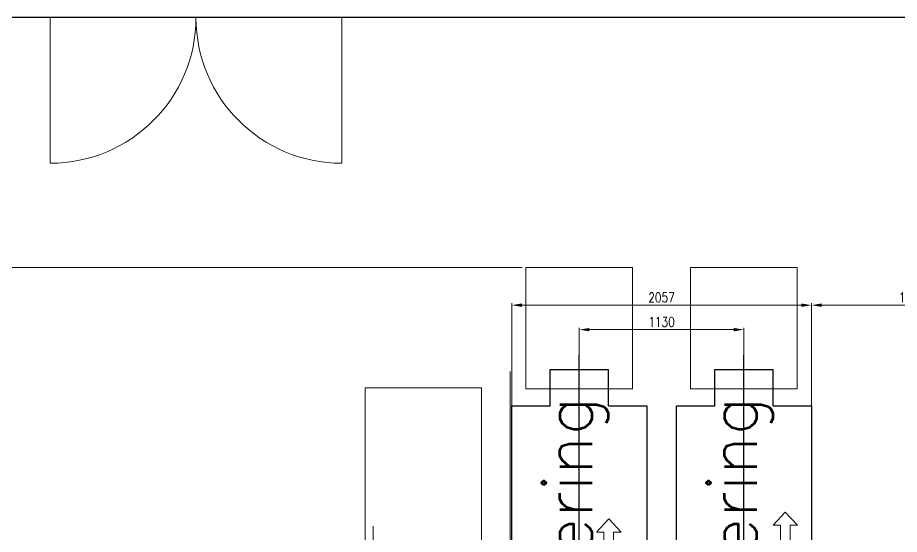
# Model space of a CAD drawing. Header units: millimetres. Extents: x -32759 to 129432, y 390 to 54305.
# Drawn here: x 7073 to 13125, y 28397 to 31946 of the extents above; entities that cross this region are included whole.
import ezdxf

# ---------------------------------------------------------------- set-up
doc = ezdxf.new("R2010")
doc.units = ezdxf.units.MM
doc.linetypes.add('CENTER', pattern=[2, 1.25, -0.25, 0.25, -0.25])
for name, color, linetype in [('08a', 11, 'Continuous'), ('_0', 3, 'Continuous'), ('CL', 1, 'CENTER')]:
    doc.layers.add(name, color=color, linetype=linetype)
doc.layers.add('_BODY', color=7, linetype='Continuous', lineweight=13)
doc.styles.add('ROAMNS', font='romans.shx', dxfattribs={"width": 0.8, "bigfont": 'whgtxt.shx'})
doc.styles.add('한글', font='romans.shx', dxfattribs={"height": 4, "bigfont": 'whgtxt.shx'})
doc.dimstyles.new('20 작은 한덕_도면칫수', dxfattribs={"dimscale": 20, "dimtxt": 3.3, "dimasz": 3.5, "dimexe": 0.65, "dimexo": 1.25, "dimgap": 1, "dimtad": 1, "dimdec": 0, "dimdsep": 46, "dimtxsty": 'ROAMNS', "dimcen": 0, "dimclrd": 7, "dimclre": 7, "dimclrt": 2, "dimadec": 0, "dimazin": 2, "dimtp": 0.1, "dimtm": 0.1, "dimtfac": 0.71, "dimtdec": 0, "dimtmove": 0, "dimatfit": 3, "dimfxl": 1, "dimlwd": -1, "dimlwe": -1, "dimarcsym": 1})

# ---------------------------------------------------------------- blocks, each defined once
blk = doc.blocks.new('asfsffsa')
at = {"ltscale": 0.5}
for p, q in [((419143.3, 273808.5), (421525.3, 273808.5)), ((419143.3, 273545), (419143.3, 273808.5)), ((421525.3, 273808.5), (421525.3, 273545)), ((418743.3, 273145), (418743.3, 273545)), ((418743.3, 273545), (419143.3, 273545)), ((421525.3, 273545), (421775.3, 273545)), ((421775.3, 273545), (421775.3, 273145)), ((418743.3, 273145), (419143.3, 273145)), ((419143.3, 272881.5), (419143.3, 273145)), ((421525.3, 273145), (421525.3, 272881.5)), ((421525.3, 273145), (421775.3, 273145)), ((421525.3, 272881.5), (419143.3, 272881.5))]:
    blk.add_line(p, q, dxfattribs=at)
at = {"layer": 'CL', "ltscale": 10}
blk.add_line((418641.3, 273345), (421877.3, 273345), dxfattribs=at)
at = {"color": 2, "ltscale": 0.5, "insert": (419383.2, 273587.4), "char_height": 330.35, "width": 145852.192, "attachment_point": 1, "style": '한글'}
blk.add_mtext('tempering', dxfattribs=at)
blk = doc.blocks.new('rtu43w')
at = {"color": 0, "ltscale": 0.5}
for p, q in [((142742.7, 18487.5), (142742.7, 17787.5)), ((142742.7, 18487.5), (143142.7, 18487.5)), ((142742.7, 17787.5), (143142.7, 17787.5)), ((142742.7, 17357.5), (142742.7, 16657.5)), ((142742.7, 17357.5), (143142.7, 17357.5)), ((142742.7, 16657.5), (143142.7, 16657.5))]:
    blk.add_line(p, q, dxfattribs=at)
at = {"color": 7}
for points in [[(145642.7, 17771.5), (145642.7, 18503.5), (146474.7, 18503.5), (146474.7, 17771.5)], [(145642.7, 16641.5), (145642.7, 17373.5), (146474.7, 17373.5), (146474.7, 16641.5)]]:
    blk.add_lwpolyline(points, close=True, dxfattribs=at)
at = {"layer": '08a'}
for p in [(-276000.5, -255207.5), (-276000.5, -256337.5)]:
    blk.add_blockref('asfsffsa', p, dxfattribs=at)
blk = doc.blocks.new('*D1515')
at = {"color": 7, "linetype": 'ByBlock', "transparency": 16777216}
for p, q in [((259271.8, 141520.7), (259271.8, 142535.9)), ((259341.8, 142522.9), (260331.8, 142522.9)), ((260401.8, 141520.7), (260401.8, 142535.9))]:
    blk.add_line(p, q, dxfattribs=at)
at = {"color": 7, "transparency": 16777216}
for points in [[(259341.8, 142534.6), (259341.8, 142511.3), (259271.8, 142522.9)], [(260331.8, 142534.6), (260331.8, 142511.3), (260401.8, 142522.9)]]:
    blk.add_solid(points, dxfattribs=at)
at = {"layer": 'Defpoints', "color": 0, "transparency": 16777216}
for p in [(260401.8, 142522.9), (259271.8, 141495.7), (260401.8, 141495.7)]:
    blk.add_point(p, dxfattribs=at)
at = {"color": 2, "transparency": 16777216, "insert": (259836.8, 142575.9), "char_height": 66, "attachment_point": 5, "style": 'ROAMNS'}
blk.add_mtext('1130', dxfattribs=at)
blk = doc.blocks.new('*D1516')
at = {"color": 7, "linetype": 'ByBlock', "transparency": 16777216}
for p, q in [((258808.3, 141000.5), (258808.3, 142704)), ((258878.3, 142691), (260795.3, 142691)), ((260865.3, 141000.5), (260865.3, 142704))]:
    blk.add_line(p, q, dxfattribs=at)
at = {"color": 7, "transparency": 16777216}
for points in [[(258878.3, 142702.7), (258878.3, 142679.3), (258808.3, 142691)], [(260795.3, 142702.7), (260795.3, 142679.3), (260865.3, 142691)]]:
    blk.add_solid(points, dxfattribs=at)
at = {"layer": 'Defpoints', "color": 0, "transparency": 16777216}
for p in [(260865.3, 142691), (258808.3, 140975.5), (260865.3, 140975.5)]:
    blk.add_point(p, dxfattribs=at)
at = {"color": 2, "transparency": 16777216, "insert": (259836.8, 142744), "char_height": 66, "attachment_point": 5, "style": 'ROAMNS'}
blk.add_mtext('2057', dxfattribs=at)
blk = doc.blocks.new('*D1517')
at = {"color": 7, "linetype": 'ByBlock', "transparency": 16777216}
for p, q in [((260865.3, 142023.9), (260865.3, 142704)), ((260935.3, 142691), (262176.3, 142691)), ((262246.3, 142052.3), (262246.3, 142704))]:
    blk.add_line(p, q, dxfattribs=at)
at = {"color": 7, "transparency": 16777216}
for points in [[(260935.3, 142702.7), (260935.3, 142679.3), (260865.3, 142691)], [(262176.3, 142702.7), (262176.3, 142679.3), (262246.3, 142691)]]:
    blk.add_solid(points, dxfattribs=at)
at = {"layer": 'Defpoints', "color": 0, "transparency": 16777216}
for p in [(262246.3, 142691), (260865.3, 141998.9), (262246.3, 142027.3)]:
    blk.add_point(p, dxfattribs=at)
at = {"color": 2, "transparency": 16777216, "insert": (261555.8, 142744), "char_height": 66, "attachment_point": 5, "style": 'ROAMNS'}
blk.add_mtext('1381', dxfattribs=at)
blk = doc.blocks.new('*D1527')
at = {"color": 7, "linetype": 'ByBlock', "transparency": 16777216}
for p, q in [((258880.8, 142948.9), (254932.1, 142948.9)), ((254945.1, 135742.9), (254945.1, 142878.9)), ((265299.6, 135672.9), (254932.1, 135672.9))]:
    blk.add_line(p, q, dxfattribs=at)
at = {"color": 7, "transparency": 16777216}
for points in [[(254933.5, 142878.9), (254956.8, 142878.9), (254945.1, 142948.9)], [(254933.5, 135742.9), (254956.8, 135742.9), (254945.1, 135672.9)]]:
    blk.add_solid(points, dxfattribs=at)
at = {"layer": 'Defpoints', "color": 0, "transparency": 16777216}
for p in [(254945.1, 142948.9), (258905.8, 142948.9), (265324.6, 135672.9)]:
    blk.add_point(p, dxfattribs=at)
at = {"color": 2, "transparency": 16777216, "insert": (254892.1, 139310.9), "char_height": 66, "attachment_point": 5, "rotation": 90, "style": 'ROAMNS'}
blk.add_mtext('7276', dxfattribs=at)
blk = doc.blocks.new('sdfgsdfgcxvxbxcv')
at = {"color": 7}
for p, q in [((255641.274, 144666.011), (255641.274, 143666.011)), ((257641.274, 144666.011), (257641.274, 143666.011))]:
    blk.add_line(p, q, dxfattribs=at)
at = {"color": 6}
blk.add_line((258797.111, 138634.68), (258797.111, 142236.129), dxfattribs=at)
at = {"color": 1, "ltscale": 0.5}
for p, q in [((259271.774, 137030.925), (259271.774, 141495.738)), ((260401.774, 137030.925), (260401.774, 141495.738))]:
    blk.add_line(p, q, dxfattribs=at)
at = {"color": 1}
blk.add_line((257858.296, 140953.917), (257858.296, 141173.814), dxfattribs=at)
at = {"color": 7}
blk.add_lwpolyline([(258600.146, 141022.056), (257801.765, 141022.056), (257801.765, 142124.39), (258600.146, 142124.39)], close=True, dxfattribs=at)
at = {"color": 1}
for points in [[(260685.987, 141269.446), (260601.874, 141179.196), (260652.759, 141179.196), (260652.759, 140902.783), (260719.216, 140902.783), (260719.216, 141179.196), (260770.1, 141179.196)], [(259474.598, 141223.341), (259390.486, 141133.09), (259441.37, 141133.09), (259441.37, 140856.677), (259507.827, 140856.677), (259507.827, 141133.09), (259558.711, 141133.09)]]:
    blk.add_lwpolyline(points, close=True, dxfattribs=at)
at = {"color": 7}
for centre, start, end in [((255641.274, 144666.011), 270, 0), ((257641.274, 144666.011, 0), 180, 270)]:
    blk.add_arc(centre, 1000, start, end, dxfattribs=at)
at = {"layer": '_0', "color": 0}
blk.add_line((268765.424, 144666.011), (254783.245, 144666.011), dxfattribs=at)
at = {"color": 0, "rotation": 90}
blk.add_blockref('rtu43w', (277409.256, -3525.866), dxfattribs=at)
dim = blk.add_linear_dim(base=(254945.149, 142948.879), p1=(265324.638, 135672.858), p2=(258905.774, 142948.879), angle=90, dimstyle='20 작은 한덕_도면칫수')
dim.commit()
dim.dimension.update_dxf_attribs({"geometry": '*D1527', "text_midpoint": (254892.149, 139310.868)})
for base, p1, p2, picture, middle in [((260865.274, 142691.001), (258808.274, 140975.522), (260865.274, 140975.522), '*D1516', (259836.774, 142744.001)), ((262246.288, 142691.001), (260865.274, 141998.875), (262246.288, 142027.265), '*D1517', (261555.781, 142744.001)), ((260401.774, 142522.94), (259271.774, 141495.738), (260401.774, 141495.738), '*D1515', (259836.774, 142575.94))]:
    dim = blk.add_linear_dim(base=base, p1=p1, p2=p2, dimstyle='20 작은 한덕_도면칫수')
    dim.commit()
    dim.dimension.update_dxf_attribs({"geometry": picture, "text_midpoint": middle})

msp = doc.modelspace()

# ---------------------------------------------------------------- block references
at = {"layer": '_BODY'}
msp.add_blockref('sdfgsdfgcxvxbxcv', (-248343.9, -112720), dxfattribs=at)

doc.saveas('drawing.dxf')
